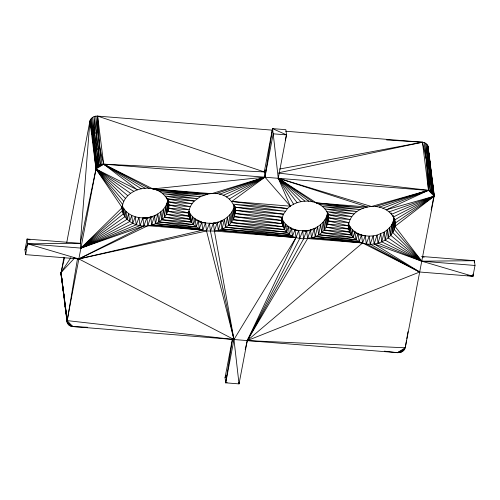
<?xml version="1.0" encoding="UTF-8"?>
<svg xmlns="http://www.w3.org/2000/svg" width="500" height="500" viewBox="0 0 500 500"><rect width="100%" height="100%" fill="white"/><g stroke="black" fill="none" stroke-linecap="round" stroke-linejoin="round"><path stroke-width="0.75" d="M63.938 257.238L60.975 273.969L67.05 322.031C67.481 324.719 70.156 326.356 72.713 326.556L397.544 352.675C400.769 352.919 404.45 351.144 405.231 347.794L434.137 196.225L428.069 148.169C428.663 144.894 425.469 142.356 422.444 142.219L285.675 131.225M431.181 209.944L434.181 194.806L428.106 146.75L429.712 161.406L431.706 191.269L432.919 192.244L434.181 194.806L428.512 190.281L278.375 173.081M394.656 219.513C398.706 236.85 377.238 248.212 362.55 242.975L311.5 237.794L303.65 238.781L299.744 238.469L295.988 237.619L218.312 230.3L214.419 231.062L206.55 230.975L202.8 230.131L151.75 224.95C139.012 229.031 121.5 221.4 121.862 206.45M475 265.469L421.75 261.188L392.825 232.556L393.231 221.506L394 218.337L395.012 226.35L421.75 261.188L472.938 276.294L475 265.469L474.4 260.7L421.919 256.481M232.444 338.869L225.056 377.619L225.712 382.825L239.025 383.9L233.969 339.519L210.463 231.287L213.406 223.05L215.738 223.238L209.45 223.281L206.55 230.975L78.85 258.925L25.6 254.644L25 249.881L27.669 243.819L80.919 248.1L80.312 243.337L89.925 120.981C90.706 117.631 94.388 115.856 97.613 116.1L272.462 130.162M474.256 262.188L474.4 260.7L421.75 261.188L390.8 235.387L391.812 224.544L393.231 221.506L394.9 219.9M473.144 274.062L472.938 276.294L419.688 272.013L362.55 242.975C354.7 240.806 348.237 233.756 348.269 225.369M149.188 217.838L142.887 217.931L139.987 225.625L80.919 248.1L123.312 213.888L123.831 208.75L122.3 205.875L122.413 210.819L80.919 248.1L143.9 225.938L146.844 217.7C156.312 216.55 166.1 210.1 167.688 200.144C172.019 211.856 162.55 222.231 151.75 224.95L150.738 216.938L152.294 217.006L150.738 216.938L147.856 225.712L78.85 258.925L73.469 258.025M245.188 349.556L247.288 340.594L295.988 237.619L294.975 229.613L292.644 229.438L298.731 230.456L295.988 237.619C288.431 235.469 281.656 228.738 281.938 220.487L235.263 213.506L234.25 205.494C232.925 214.044 225.3 220.156 217.3 222.288L218.312 230.3C247.438 222.256 235.225 188.062 207.763 194.15L152.931 188.931C139.281 185.325 120.319 195.006 122.413 210.819M361.425 235.5L369.206 236.125L373.162 235.894L374.175 243.906L421.75 261.188L388.237 237.931L389.794 227.381L393.975 222.331M227.119 382.369L225.712 382.825L232.587 338.931M231.744 201.45L290.312 206.163L278.256 178.2L286.519 134.894L285.856 129.688L272.544 128.613L264.944 177.131L231.744 201.45L287.5 208.531C297.406 198.925 315.562 198.244 324.931 208.944C334.244 219.838 323.938 235.562 311.5 237.794L310.487 229.781C318.488 227.65 326.119 221.537 327.438 212.987L328.45 221L348.5 225.837L348.731 229.013L326.262 227.206L325.25 219.194L324.237 230.037L351.156 234.95L352.275 229.537L350.15 226.944L348.612 224.069L348.731 229.013L327.675 224.163L326.662 216.15L328.181 216.044M77.481 258.744L67.05 322.031L72.713 326.556L87.525 327.275M384.387 351.163L397.544 352.675L405.231 347.794L406.55 340.125M406.812 338.587L408 331.688M25 249.881L27.062 239.056L80.312 243.337L95.994 169.044C96.775 165.694 100.456 163.919 103.688 164.163L264.288 171.919L265.344 169.844M25.6 254.644L27.669 243.819L27.062 239.056L30.031 239.931M66.712 242.694L89.925 120.981L92.444 135.619L95.994 169.044L67.088 320.606L72.713 326.556L69.525 325.562M290.312 206.163L264.944 177.131L264.288 171.919L272.544 128.613L286.519 134.894L285.294 140.125M225.712 382.825L233.969 339.519L295.988 237.619L214.419 231.062L213.406 223.05L218.844 222.381M405.231 347.794L247.288 340.594L303.65 238.781L306.6 230.544L308.919 230.731L302.644 230.775L299.744 238.469L247.288 340.594L239.025 383.9L238.837 382.406M393.231 221.506L394.237 229.513L421.75 261.188L385.194 240.113L387.225 229.925L389.794 227.381L390.8 235.387M80.312 243.337L27.669 243.819L78.85 258.925L143.9 225.938L142.887 217.931L147.537 218.263L138.975 217.613L136.237 224.775L80.919 248.1L124.844 216.756L125.962 211.344L123.831 208.75L122.875 210.869M64.612 257.381L61.019 272.55L66.188 311.863M385.194 240.113L384.188 232.106L377.05 235.131L378.062 243.144L421.75 261.188L381.775 241.869L384.188 232.106L387.225 229.925L388.237 237.931M126.975 219.35L128.619 213.588L125.962 211.344L126.975 219.35L80.919 248.1L122.181 207.644L95.994 169.044L89.925 120.981M193.65 218.812L195.188 218.938L201.788 222.119L199.312 228.775L155.456 223.669L157.869 213.906L158.881 221.919L193.538 224.706C189.981 221.181 188.35 216.181 188.863 211.225L190.394 214.1L192.525 216.694L195.188 218.938L193.538 224.706L199.312 228.775L202.8 230.131L205.544 222.969L199.469 221.931L201.788 222.119L202.8 230.131L78.85 258.925L233.969 339.519L214.419 231.062L217.3 222.288L218.844 222.413M286.825 226.306L288.375 226.431L286.725 232.194L225.444 227.269L224.431 219.262L222.019 229.025L292.506 236.262L294.975 229.613C289.113 227.775 283.481 223.588 281.694 217.494M353.4 231.656L354.938 231.781L358.056 233.606L355.95 239.788L318.631 234.762L320.662 224.575L321.675 232.581L353.288 237.55L352.275 229.537L354.938 231.781L353.288 237.55L318.631 234.762L317.619 226.75L315.206 236.513L359.069 241.619L361.544 234.963L365.294 235.812L366.306 243.819L419.688 272.013L247.288 340.594L307.613 238.556L310.487 229.781L312.05 229.85M378.062 243.144L380.763 233.856L381.775 241.869M129.631 221.594L131.738 215.413L128.619 213.588L129.631 221.594L80.919 248.1L132.75 223.419L135.225 216.769L138.975 217.613L139.987 225.625M370.219 244.131L373.162 235.894L377.05 235.131L374.175 243.906L419.688 272.013L370.219 244.131L369.206 236.125L366.306 243.819M365.294 235.812L362.55 242.975L247.288 340.594M225.056 377.619L226.112 375.538M70.881 257.619L61.019 272.55L67.463 323.387L72.713 326.556L68.306 324.594M122.625 204.45L95.994 169.044L94.469 151.637L96.65 149.35L99.9 148.188L97.613 116.1L264.288 171.919M74.594 258.062L61.019 272.55L67.463 323.387M394.106 217.825L395.119 223.156L434.137 196.225L428.512 190.281L426.156 158.562L425.631 143.212L431.706 191.269L430.2 190.6L428.869 160.2L427.694 145.387L434.137 196.225L395.012 226.35L394.406 218.881M123.719 201.337L95.994 169.044L103.688 164.163L430.2 190.6L424.131 142.544M229.338 199.025L264.944 177.131L273.2 133.825L272.544 128.613M327.438 212.987L327.675 224.163L348.5 225.837C350.031 208.738 372.669 201.7 386.194 209.825L434.137 196.225L394.55 220.025L392.956 215.606M226.438 196.981L264.944 177.131L152.931 188.931L103.688 164.163L100.219 164.619L94.144 116.562L95.381 150.387L96.487 167.656L103.688 164.163L149.088 188.35M389.094 211.869L391.494 214.294L393.331 217.037L434.137 196.225L389.094 211.869L386.194 209.825L428.512 190.281L431.706 191.269M404.738 349.175L397.544 352.675L401.006 352.212M223.125 195.387L264.944 177.131L211.7 193.656L152.931 188.931C161.762 190.631 170.075 198.625 168.694 208.156L188.744 212.994L188.975 216.169L166.506 214.363L165.494 206.35L164.488 217.194L191.406 222.106L192.525 216.694L193.538 224.706L161.919 219.737L160.906 211.731L158.881 221.919L196.2 226.95L198.306 220.763L196.769 220.637M434.137 196.225L391.494 214.294L391.037 212.906M382.875 208.231L428.512 190.281L432.919 192.244L430.131 162.769L428.069 148.169M219.494 194.281L264.944 177.131L215.65 193.7M125.444 198.388L95.994 169.044L137.387 189.825L103.688 164.163L97.613 116.1L97.881 132.169L94.625 133.331L92.444 135.619L91.331 118.344L97.406 166.406L103.688 164.163L145.137 188.306M403.825 350.431L397.544 352.675L402.55 351.463M379.244 207.125L428.512 190.281L433.762 193.45L432.156 178.787L430.894 176.225L428.175 174.581L426.85 144.181L432.919 192.244M375.4 206.544L428.512 190.281L428.175 174.581M94.469 151.637L92.606 117.312L98.675 165.369L103.688 164.163L141.2 188.8M279.125 172.669L422.444 142.219L426.156 158.562L428.869 160.2L430.131 162.769M279.644 169.037L422.444 142.219L428.512 190.281L371.45 206.5L278.256 178.2L273.2 133.825L286.519 134.894M168.431 203.2L166.912 203.306L166.506 214.363L189.875 219.237L190.394 214.1L191.406 222.106L161.919 219.737L163.475 209.188L164.488 217.194L189.875 219.237L188.863 211.225M348.6 226.931L350.15 226.944L351.156 234.95L321.675 232.581L323.225 222.031L324.237 230.037L349.625 232.081L350.15 226.944L348.594 226.819M235.019 208.681L233.475 208.663L233.069 219.713L283.062 226.731L283.581 221.594L282.044 221.469M156 215.706L154.444 215.662L151.75 224.95L199.312 228.775L198.306 220.763L196.744 220.669M315.75 228.55L314.2 228.506L311.5 237.794L359.069 241.619L358.056 233.606L356.519 233.481L358.056 233.606L361.544 234.963L362.55 242.975L307.613 238.556L306.6 230.544L312.019 229.906M282.025 221.531L283.581 221.594L284.594 229.6L228.481 225.087L227.469 217.081L225.444 227.269L289.387 234.438L291.494 228.256L289.944 228.131L291.494 228.256L292.506 236.262L218.312 230.3L221.006 221.012L222.569 221.088M386.631 139.956L422.444 142.219M307.294 231.1L302.644 230.775L303.65 238.781M214.119 223.625L209.45 223.281L210.463 231.287M297.137 202.669L278.256 178.2L316.312 202.881L367.512 206.994L278.256 178.2L293.556 204.188M166.637 197.413L167.019 198.844L194.312 201.038L200.369 196.694L207.763 194.15L156.562 190.037L203.95 195.175L159.875 191.631L200.369 196.694L162.775 193.675L197.125 198.669L165.181 196.1L194.312 201.038C191.15 204.237 188.962 208.45 188.744 212.994L167.925 211.319L166.912 203.306L168.456 203.431M327.544 212.475L327.987 214.669L351.763 216.581L326.769 211.688L354.062 213.881L324.931 208.944L356.875 211.513L322.531 206.519L360.119 209.537L319.625 204.475L363.7 208.019L316.312 202.881M235.031 208.787L233.475 208.663L234.488 216.669L282.169 223.663L282.05 218.719L283.062 226.731L231.05 222.544L230.037 214.537L228.481 225.087L286.725 232.194L285.712 224.188L284.594 229.6L231.05 222.544L232.062 211.7L233.069 219.713L282.169 223.663L281.706 220.019M328.206 216.275L326.662 216.15L326.262 227.206L349.625 232.081L348.612 224.069M155.981 215.787L154.444 215.662L155.456 223.669L196.2 226.95L195.188 218.938M222.556 221.137L221.006 221.012L222.019 229.025L289.387 234.438L288.375 226.431M315.738 228.631L314.2 228.506L315.206 236.513L355.95 239.788L354.938 231.781M149.169 217.887L146.844 217.7L147.856 225.712L202.8 230.131M201.675 222.656L214.112 223.656M294.85 230.144L306.506 231.081M467.55 275.387L472.938 276.294L472.762 274.931M167.019 198.844L192.013 203.738L168.238 201.825L167.644 198.894M327.987 214.669L350.037 219.531L328.556 217.806L328.031 214.088M421.887 256.637L424.113 257.294M127.75 195.688L95.994 169.044L133.806 191.344M312.681 201.775L278.256 178.2L300.95 201.644M95.994 169.044L130.562 193.319M308.837 201.194L278.256 178.2L304.887 201.15M63 289.988L64.287 296.588M65.438 307.369L65.025 306.006L67.088 320.606L233.969 339.519L206.55 230.975L205.544 222.969M103.688 164.163L99.9 148.188L100.219 164.619M234.5 205.712L234.8 207.181L283.475 214.181L287.5 208.531L233.581 204.2L285.2 211.231L234.8 207.181L234.619 205.725M62.263 280.569L60.975 273.969L63.419 291.344M348.275 224.456L348.5 225.837L348.225 223.65M281.712 219.106L281.938 220.487L234.488 216.669L234.25 205.494M394.594 219.438L395.119 223.156M234.838 206.6L235.362 210.312L282.375 217.294L283.475 214.181L235.362 210.312L234.906 206.669M168.169 200.5L168.8 204.963L189.188 209.8L168.694 208.156L168.031 199.938M393.15 215.581L393.331 217.037M392.825 232.556L391.812 224.544L391.831 226.1M328 213.431L328.556 217.806L348.938 222.644L328.45 221L327.844 213.531M298.731 230.456L299.744 238.469M281.75 219.031L281.938 220.487L282.375 217.294L235.263 213.506L234.656 206.038M188.794 214.713L188.975 216.169L167.925 211.319L167.688 200.144M168.431 202.05L168.8 204.963L190.287 206.688L168.238 201.825L168.05 200.369M136.237 224.775L135.225 216.769L131.738 215.413L132.75 223.419M123.831 208.75L124.844 216.756M122.3 205.875L123.312 213.888M101.925 164.213L95.856 116.15L97.406 166.406M90.419 119.6L96.487 167.656M98.675 165.369L97.881 132.169M394 218.337L394.237 229.513M361.544 234.963L359.219 234.794L361.544 234.963"/></g></svg>
